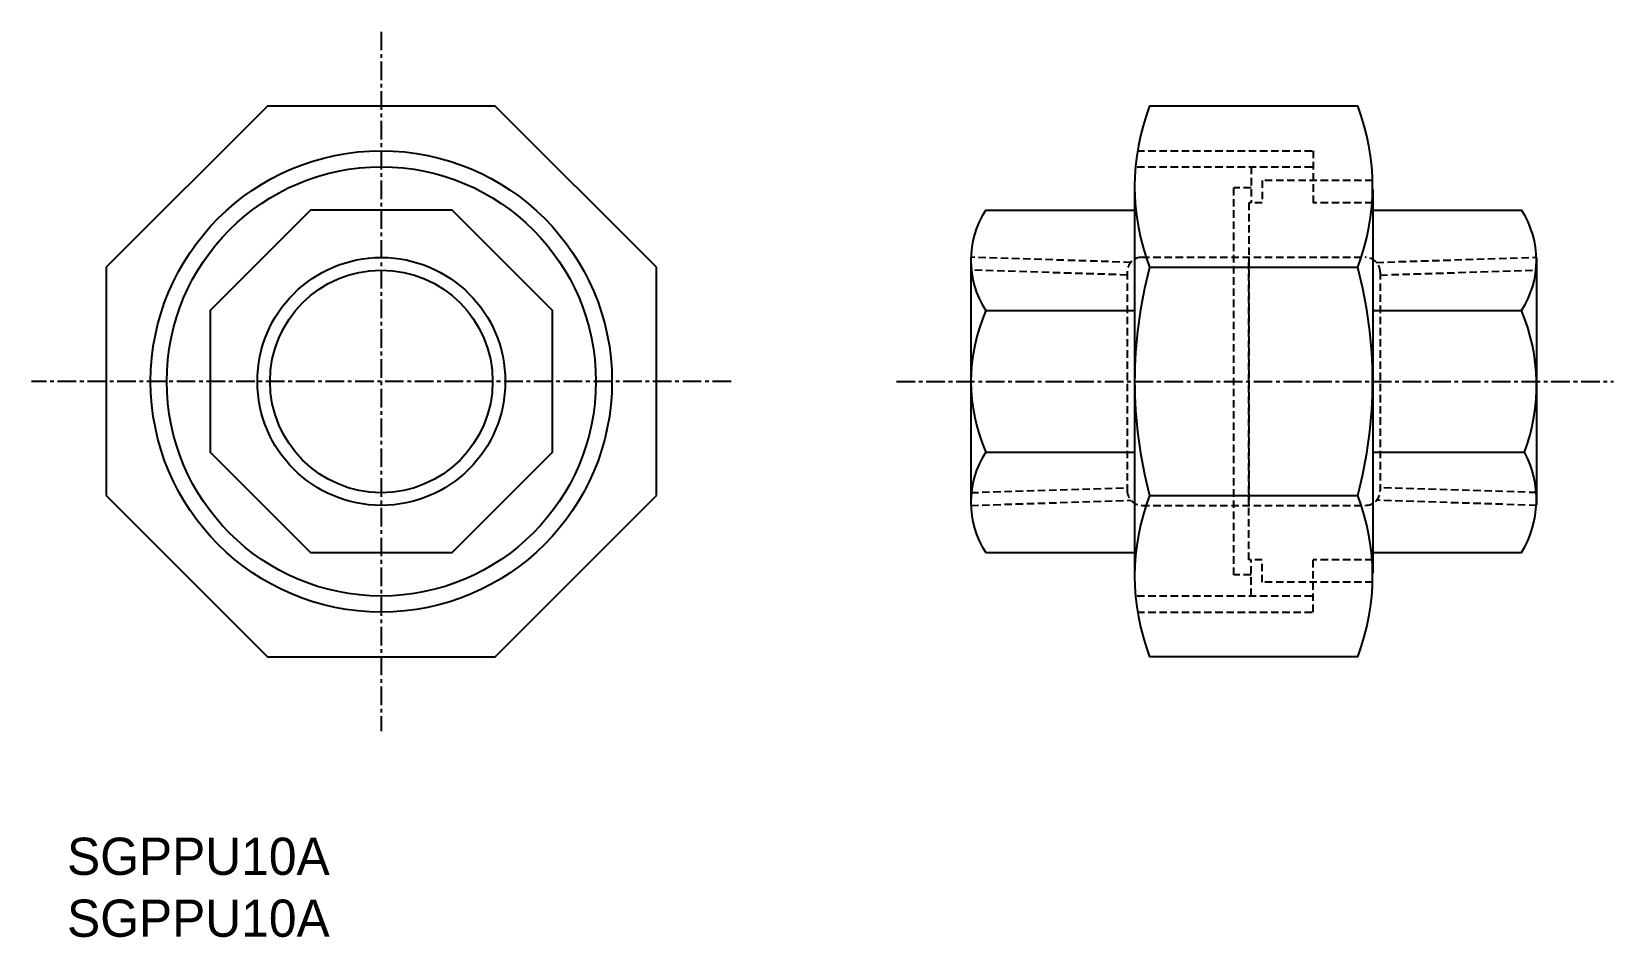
# Model space of a CAD drawing. Extents: x 96 to 202, y 167 to 228.
import ezdxf

# ---------------------------------------------------------------- set-up
doc = ezdxf.new("R2010")
doc.units = 0
doc.linetypes.add('CENTER', pattern=[2, 1.25, -0.25, 0.25, -0.25])
doc.linetypes.add('DASHED', pattern=[0.75, 0.5, -0.25])
doc.layers.get('0').update_dxf_attribs({"linetype": 'CONTINUOUS'})
doc.layers.add('CENTER', color=1, linetype='CENTER')

msp = doc.modelspace()

# ---------------------------------------------------------------- linework, layer by layer
at = {"color": 7, "linetype": 'CONTINUOUS'}
for p, q in [((111.39, 223.16), (100.55, 212.33)), ((126.71, 223.16), (111.39, 223.16)), ((137.55, 212.33), (126.71, 223.16)), ((184.67, 223.16), (170.67, 223.16)), ((169.67, 217.55), (169.67, 191.78)), ((185.67, 217.55), (185.67, 191.78)), ((159.67, 216.16), (169.67, 216.16)), ((185.67, 216.16), (195.67, 216.16)), ((158.67, 212.96), (158.67, 196.71)), ((158.67, 212.96), (158.67, 209.26)), ((196.67, 212.96), (196.67, 196.37)), ((196.67, 212.96), (196.67, 209.26)), ((100.55, 212.33), (100.55, 197)), ((137.55, 197), (137.55, 212.33)), ((170.67, 212.33), (184.67, 212.33)), ((159.67, 209.43), (169.67, 209.43)), ((185.67, 209.43), (195.67, 209.43)), ((159.67, 199.9), (169.67, 199.9)), ((185.67, 199.9), (195.87, 199.9)), ((100.55, 197), (111.39, 186.16)), ((126.71, 186.16), (137.55, 197)), ((170.67, 197), (184.67, 197)), ((159.67, 193.16), (169.67, 193.16)), ((185.67, 193.16), (195.67, 193.16)), ((111.39, 186.16), (126.71, 186.16)), ((184.67, 186.16), (170.67, 186.16))]:
    msp.add_line(p, q, dxfattribs=at)
at = {"color": 3, "linetype": 'DASHED'}
for p, q in [((169.84, 220.16), (181.67, 220.16)), ((181.67, 220.16), (181.67, 216.66)), ((169.84, 219.08), (181.67, 219.08)), ((177.49, 219.08), (177.49, 216.66)), ((185.67, 218.16), (178.24, 218.16)), ((178.24, 218.16), (178.24, 216.66)), ((177.49, 217.66), (176.34, 217.66)), ((176.34, 191.66), (176.34, 217.66)), ((178.24, 216.66), (177.34, 216.66)), ((177.34, 216.66), (177.34, 196.37)), ((185.67, 216.66), (181.67, 216.66)), ((169.42, 212.66), (158.67, 213)), ((170.17, 213), (185.17, 213)), ((177.34, 192.66), (177.34, 212.96)), ((185.91, 212.66), (196.67, 213)), ((169.17, 211.81), (158.67, 212.14)), ((169.17, 212), (169.17, 197.33)), ((186.17, 211.81), (196.67, 212.14)), ((186.17, 212), (186.17, 197.33)), ((158.67, 197.19), (169.17, 197.52)), ((158.67, 196.33), (169.42, 196.67)), ((196.67, 196.33), (185.91, 196.67)), ((196.67, 197.19), (186.17, 197.52)), ((170.17, 196.33), (185.17, 196.33)), ((178.24, 192.66), (177.34, 192.66)), ((177.49, 190.25), (177.49, 192.66)), ((178.24, 191.16), (178.24, 192.66)), ((185.67, 192.66), (181.67, 192.66)), ((181.67, 189.16), (181.67, 192.66)), ((177.49, 191.66), (176.34, 191.66)), ((185.67, 191.16), (178.24, 191.16)), ((169.84, 190.25), (181.67, 190.25)), ((169.84, 189.16), (181.67, 189.16))]:
    msp.add_line(p, q, dxfattribs=at)
at = {"color": 7, "linetype": 'CONTINUOUS'}
msp.add_lwpolyline([(114.29, 216.16), (107.55, 209.43), (107.55, 199.9), (114.29, 193.16), (123.81, 193.16), (130.55, 199.9), (130.55, 209.43), (123.81, 216.16)], close=True, dxfattribs=at)
for radius in [15.5, 7.48]:
    msp.add_circle((119.05, 204.66), radius, dxfattribs=at)
at = {"color": 3, "linetype": 'CONTINUOUS'}
for radius in [14.42, 8.33]:
    msp.add_circle((119.05, 204.66), radius, dxfattribs=at)
at = {"color": 7, "linetype": 'CONTINUOUS'}
for centre, radius, start, end in [((184.83, 217.75), 15.16, 159.0613, 200.9387), ((170.5, 217.75), 15.16, 339.0613, 20.9387), ((164.82, 212.8), 6.16, 146.845, 213.155), ((190.51, 212.8), 6.16, 326.845, 33.155), ((199.49, 204.66), 29.82, 165.1106, 194.8894), ((155.84, 204.66), 29.82, 345.1106, 14.8894), ((170.48, 204.66), 11.81, 156.2212, 203.7788), ((183.66, 204.4), 13.02, 339.7657, 22.7091), ((164.82, 196.53), 6.16, 146.845, 213.155), ((189.86, 196.71), 6.81, 328.573, 27.9276), ((184.83, 191.58), 15.16, 159.0613, 200.9387), ((170.5, 191.58), 15.16, 339.0613, 20.9387)]:
    msp.add_arc(centre, radius, start, end, dxfattribs=at)
at = {"color": 3, "linetype": 'DASHED'}
for centre, start, end in [((170.17, 212), 90, 180), ((185.17, 212), 0, 90), ((170.17, 197.33), 180, 270), ((185.17, 197.33), 270, 0)]:
    msp.add_arc(centre, 1, start, end, dxfattribs=at)
at = {"layer": 'CENTER', "color": 1, "linetype": 'CENTER'}
for p, q in [((119.05, 228.16), (119.05, 181.16)), ((142.55, 204.66), (95.55, 204.66)), ((153.67, 204.66), (201.84, 204.66))]:
    msp.add_line(p, q, dxfattribs=at)

# ---------------------------------------------------------------- texts
at = {"linetype": 'DASHED'}
for p in [(97.93, 171.5), (97.93, 167.34)]:
    msp.add_text('SGPPU10A', height=2.5, dxfattribs=at).set_placement(p)

doc.saveas('drawing.dxf')
